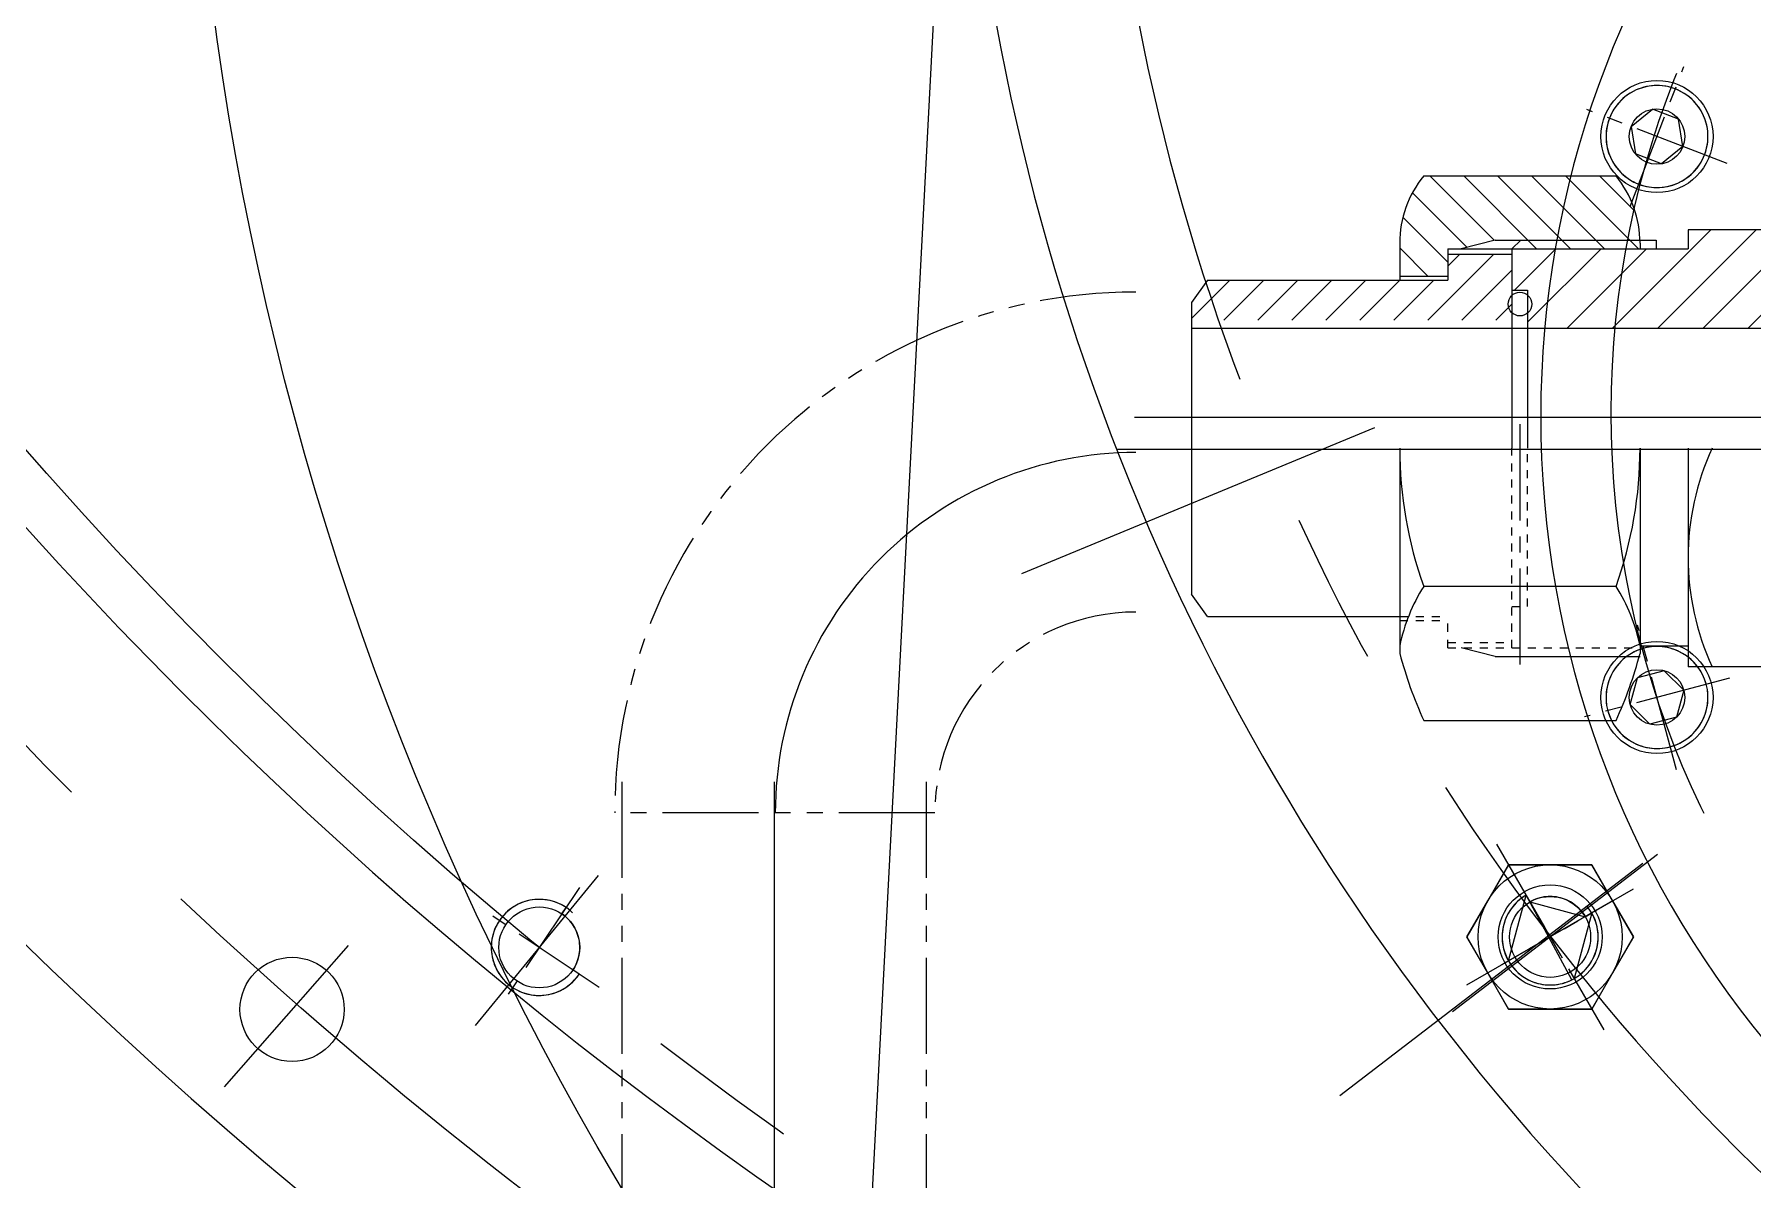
# Model space of a CAD drawing. Header units: inches. Extents: x 0 to 26418, y 0 to 20128.
# Drawn here: x 3658.2 to 3872.7, y 3530.4 to 3673.4 of the extents above; entities that cross this region are included whole.
import ezdxf

# ---------------------------------------------------------------- set-up
doc = ezdxf.new("R2010")
doc.units = ezdxf.units.IN
doc.header["$MEASUREMENT"] = 0
for name, pattern in [('ACAD_ISO02W100', [15, 12, -3]), ('CENTER', [50.800000000000004, 31.75, -6.35, 6.35, -6.35]), ('双点画线', [22, 12, -2, 2, -2, 2, -2]), ('点画线', [18, 12, -2, 2, -2]), ('虚线', [2, 1, -1])]:
    doc.linetypes.add(name, pattern=pattern)
for name, color, linetype, lineweight in [('CAXA1', 5, 'CENTER', 5), ('中心线层', 5, 'CENTER', 5), ('剖面线层', 4, 'Continuous', 5), ('细实线层', 7, 'Continuous', 5), ('虚线层', 6, 'ACAD_ISO02W100', 5)]:
    doc.layers.add(name, color=color, linetype=linetype, lineweight=lineweight)

msp = doc.modelspace()

# ---------------------------------------------------------------- hatches: boundary and pattern name
at = {"layer": '剖面线层', "linetype": 'Continuous', "lineweight": 5}
h = msp.add_hatch(dxfattribs=at)
h.set_pattern_fill('无图案', scale=3, angle=314.9999999999998, style=0, pattern_type=0)
h.set_pattern_definition([(314.9999999999998, (3968.513173827108, 3625.584864939546), (2.121320343559649, 2.121320343559637), [])])
edge = h.paths.add_edge_path(flags=0)
edge.add_line((3858.613173826735, 3646.581391284516), (3842.613173826735, 3646.581391284516))
edge.add_line((3858.613173826735, 3647.306391284609), (3858.613173826735, 3646.581391284603))
edge.add_arc((3845.423069659758, 3647.306391284609), 13.1901041666303, 359.9999999999973, 361.6291617235982)
edge.add_line((3843.713173827294, 3647.681391284493), (3858.607842048768, 3647.681391284493))
edge.add_line((3842.613173826735, 3646.581391284516), (3843.713173826741, 3647.681391284522))
edge = h.paths.add_edge_path(flags=0)
edge.add_line((3834.613173826735, 3643.181391284435), (3828.613173826735, 3643.181391284435))
edge.add_line((3834.613173826735, 3645.931391284551), (3834.613173826735, 3643.181391284551))
edge.add_line((3834.613173826735, 3646.581391284516), (3834.613173826735, 3645.931391284522))
edge.add_line((3836.300381306697, 3646.581391284516), (3834.613173826823, 3646.581391284516))
edge.add_line((3840.532716903042, 3647.681391284493), (3836.300381306464, 3646.581391284487))
edge.add_line((3843.713173827294, 3647.681391284493), (3840.53271690377, 3647.681391284493))
edge.add_line((3858.607842047837, 3647.681391284493), (3843.713173826334, 3647.681391284493))
edge.add_arc((3845.423069659758, 3647.306391284609), 13.1901041666659, 1.629161723597286, 39.41595768595986)
edge.add_line((3831.613173826735, 3655.681391284435), (3855.613173826735, 3655.681391284435))
edge.add_arc((3841.803277993713, 3647.306391284609), 13.19010416666622, 140.5840423140426, 180.0000000000008)
edge.add_line((3828.613173826735, 3643.181391284435), (3828.613173826735, 3647.306391284435))
h = msp.add_hatch(dxfattribs=at)
h.set_pattern_fill('无图案', scale=4, angle=45, style=0, pattern_type=0)
h.set_pattern_definition([(45, (3968.513173827108, 3625.584864939546), (-2.82842712474619, 2.82842712474619), [])])
edge = h.paths.add_edge_path(flags=0)
edge.add_line((3901.513173827108, 3636.681391284435), (3891.811693378047, 3636.681391284435))
edge.add_line((3901.513173827108, 3642.681391284435), (3901.513173827108, 3636.681391284435))
edge.add_line((3892.922441676397, 3642.681391284435), (3901.513173826177, 3642.681391284435))
edge.add_arc((3968.513173827108, 3625.584864939546), 77.49999999999335, 167.2557037164786, 171.7680417789474)
edge.add_line((3844.583173826475, 3636.681391284435), (3844.583173826475, 3638.564695275881))
edge.add_line((3891.811693377931, 3636.681391284435), (3844.583173826969, 3636.681391284435))
edge.add_arc((3968.513173827108, 3625.584864939546), 77.49999999999335, 167.2557037164786, 171.7680417789474)
edge.add_line((3880.513173826177, 3642.681391284435), (3892.922441676397, 3642.681391284435))
edge.add_line((3877.613173826735, 3642.681391284435), (3880.51317382673, 3642.681391284435))
edge.add_line((3877.613173826735, 3643.504729064572), (3877.613173826735, 3642.681391284464))
edge.add_line((3877.613173826735, 3648.961191503779), (3877.613173826735, 3643.504729064673))
edge.add_line((3864.613173826735, 3648.961191503779), (3877.613173826735, 3648.961191503779))
edge.add_line((3864.613173826735, 3646.581391284516), (3864.613173826735, 3648.961191503721))
edge.add_line((3860.613173826735, 3646.581391284516), (3864.613173826735, 3646.581391284516))
edge.add_line((3858.613173826735, 3646.581391284516), (3860.613173826735, 3646.581391284516))
edge.add_line((3842.613173826735, 3646.581391284516), (3858.613173826735, 3646.581391284516))
edge.add_line((3842.613173826735, 3645.931391284551), (3842.613173826735, 3646.581391284545))
edge.add_line((3842.613173826735, 3641.431391284493), (3842.613173826735, 3645.931391284493))
edge.add_line((3844.583173826475, 3641.431391284493), (3842.613173826473, 3641.431391284493))
edge.add_line((3844.583173826475, 3640.80361269954), (3844.583173826475, 3641.43139128458))
edge.add_arc((3843.620816003669, 3639.68415398766), 1.476252142177474, 310.6844470242543, 409.3155529757922)
h = msp.add_hatch(dxfattribs=at)
h.set_pattern_fill('无图案', scale=3, angle=44.99999999999989, style=0, pattern_type=0)
h.set_pattern_definition([(44.99999999999989, (3968.513173827108, 3625.584864939546), (-2.121320343559638, 2.121320343559647), [])])
edge = h.paths.add_edge_path(flags=0)
edge.add_line((3842.613173826735, 3637.681391284609), (3802.613173826735, 3637.681391284609))
edge.add_line((3842.613173826735, 3641.431391284493), (3842.613173826735, 3637.681391284493))
edge.add_line((3842.613173826735, 3645.931391284551), (3842.613173826735, 3641.431391284551))
edge.add_line((3834.613173826735, 3645.931391284551), (3842.613173826735, 3645.931391284551))
edge.add_line((3834.613173826735, 3643.181391284435), (3834.613173826735, 3645.931391284435))
edge.add_line((3834.613173826735, 3642.681391284435), (3834.613173826735, 3643.181391284435))
edge.add_line((3828.613173826735, 3642.681391284435), (3834.613173826735, 3642.681391284435))
edge.add_line((3804.613173826735, 3642.681391284435), (3828.613173826735, 3642.681391284435))
edge.add_line((3802.613173826735, 3640.681391284493), (3804.613173826735, 3642.681391284493))
edge.add_line((3802.613173826735, 3637.681391284609), (3802.613173826735, 3640.681391284609))

# ---------------------------------------------------------------- linework, layer by layer
at = {"color": 7, "lineweight": 5}
for p, q in [((3773.906218079057, 3741.963588489843), (3755.264527173851, 3386.258936244453)), ((3856.987967240762, 3665.755387524184), (3856.723596082207, 3665.552528399782)), ((3857.262592913721, 3665.944132519927), (3856.987967240762, 3665.755387524184)), ((3857.546720370788, 3666.118246050127), (3857.262592913721, 3665.944132519927)), ((3857.839570840027, 3666.277250881464), (3857.546720370788, 3666.118246050127)), ((3858.140341637794, 3666.420711192867), (3857.839570840027, 3666.277250881464)), ((3858.448208373178, 3666.548233769642), (3858.140341637794, 3666.420711192867)), ((3858.762327201802, 3666.659469081304), (3858.448208373178, 3666.548233769642)), ((3859.081837149475, 3666.754112239269), (3858.762327201802, 3666.659469081304)), ((3859.405862459119, 3666.831903833704), (3859.081837149475, 3666.754112239269)), ((3859.73351500104, 3666.892630642903), (3859.405862459119, 3666.831903833704)), ((3860.06389670274, 3666.936126219091), (3859.73351500104, 3666.892630642903)), ((3860.39610201041, 3666.962271343783), (3860.06389670274, 3666.936126219091)), ((3860.7292203709, 3666.97099435514), (3860.39610201041, 3666.962271343783)), ((3861.062338733252, 3666.962271343783), (3860.7292203709, 3666.97099435514)), ((3861.394544039991, 3666.936126219091), (3861.062338733252, 3666.962271343783)), ((3861.724925741691, 3666.892630642903), (3861.394544039991, 3666.936126219091)), ((3862.052578283612, 3666.831903833704), (3861.724925741691, 3666.892630642903)), ((3862.376603593256, 3666.754112239269), (3862.052578283612, 3666.831903833704)), ((3862.696113540929, 3666.659469081304), (3862.376603593256, 3666.754112239269)), ((3863.010232370485, 3666.548233769642), (3862.696113540929, 3666.659469081304)), ((3863.318099104937, 3666.420711192867), (3863.010232370485, 3666.548233769642)), ((3863.010232370485, 3666.548233769642), (3863.010232370485, 3666.548233769642)), ((3863.618869901773, 3666.277250881464), (3863.318099104937, 3666.420711192867)), ((3863.911720371012, 3666.118246050127), (3863.618869901773, 3666.277250881464)), ((3864.19584782901, 3665.944132519927), (3863.911720371012, 3666.118246050127)), ((3864.470473501969, 3665.755387524184), (3864.19584782901, 3665.944132519927)), ((3864.734844660524, 3665.552528399782), (3864.470473501969, 3665.755387524184)), ((3855.216968676213, 3663.78849435497), (3855.057963844527, 3663.495643885847)), ((3855.391082206879, 3664.07262181291), (3855.216968676213, 3663.78849435497)), ((3855.579827202622, 3664.347247485927), (3855.391082206879, 3664.07262181291)), ((3855.782686326791, 3664.611618644075), (3855.579827202622, 3664.347247485927)), ((3855.999103557456, 3664.86501066449), (3855.782686326791, 3664.611618644075)), ((3856.228485709194, 3665.106729017204), (3855.999103557456, 3664.86501066449)), ((3856.470204061966, 3665.336111169175), (3856.228485709194, 3665.106729017204)), ((3856.723596082207, 3665.552528399782), (3856.470204061966, 3665.336111169175)), ((3857.49520290843, 3661.847417347756), (3860.187315488372, 3664.027447130921)), ((3857.49520290843, 3661.847417347756), (3860.187315488372, 3664.027447130921)), ((3863.421332951773, 3662.78602413814), (3860.187315488372, 3664.027447130921)), ((3864.988236680765, 3665.336111169175), (3864.734844660524, 3665.552528399782)), ((3865.229955033537, 3665.106729017204), (3864.988236680765, 3665.336111169175)), ((3865.459337185275, 3664.86501066449), (3865.229955033537, 3665.106729017204)), ((3865.675754416872, 3664.611618644075), (3865.459337185275, 3664.86501066449)), ((3865.878613541041, 3664.347247485927), (3865.675754416872, 3664.611618644075)), ((3866.067358536784, 3664.07262181291), (3865.878613541041, 3664.347247485927)), ((3866.241472066518, 3663.78849435497), (3866.067358536784, 3664.07262181291)), ((3866.400476898204, 3663.495643885847), (3866.241472066518, 3663.78849435497)), ((3854.442584083553, 3661.601699725009), (3854.399088507656, 3661.271318023658)), ((3854.503310892869, 3661.929352267104), (3854.442584083553, 3661.601699725009)), ((3854.581102486838, 3662.253377577098), (3854.503310892869, 3661.929352267104)), ((3854.675745644744, 3662.572887524188), (3854.581102486838, 3662.253377577098)), ((3854.786980956931, 3662.887006353861), (3854.675745644744, 3662.572887524188)), ((3854.914503533531, 3663.194873088139), (3854.786980956931, 3662.887006353861)), ((3855.057963844527, 3663.495643885847), (3854.914503533531, 3663.194873088139)), ((3857.49520290843, 3661.847417347756), (3858.037107790958, 3658.425964572042)), ((3863.963237834301, 3659.364571362193), (3863.421332951773, 3662.78602413814)), ((3866.5439372092, 3663.194873088139), (3866.400476898204, 3663.495643885847)), ((3866.671459786732, 3662.887006353861), (3866.5439372092, 3663.194873088139)), ((3866.782695097987, 3662.572887524188), (3866.671459786732, 3662.887006353861)), ((3866.877338255893, 3662.253377577098), (3866.782695097987, 3662.572887524188)), ((3866.955129849862, 3661.929352267104), (3866.877338255893, 3662.253377577098)), ((3867.015856659178, 3661.601699725009), (3866.955129849862, 3661.929352267104)), ((3867.059352236006, 3661.271318023658), (3867.015856659178, 3661.601699725009)), ((3854.372943382848, 3660.939112716512), (3854.364220371608, 3660.605994354974)), ((3854.364220371608, 3660.605994354974), (3854.372943382848, 3660.272875993495)), ((3854.399088507656, 3661.271318023658), (3854.372943382848, 3660.939112716512)), ((3854.372943382848, 3660.272875993495), (3854.399088507656, 3659.940670686291)), ((3854.399088507656, 3659.940670686291), (3854.442584083553, 3659.610288985114)), ((3854.442584083553, 3659.610288985114), (3854.503310892869, 3659.282636443078)), ((3863.963237834301, 3659.364571362193), (3861.271125254359, 3657.184541579028)), ((3866.955129849862, 3659.282636443078), (3867.015856659178, 3659.610288985114)), ((3867.015856659178, 3659.610288985114), (3867.059352236006, 3659.940670686291)), ((3867.085497359883, 3660.939112716512), (3867.059352236006, 3661.271318023658)), ((3867.059352236006, 3659.940670686291), (3867.085497359883, 3660.272875993495)), ((3867.094220371123, 3660.605994354974), (3867.085497359883, 3660.939112716512)), ((3867.085497359883, 3660.272875993495), (3867.094220371123, 3660.605994354974)), ((3854.503310892869, 3659.282636443078), (3854.581102486838, 3658.958611132909)), ((3854.581102486838, 3658.958611132909), (3854.675745644744, 3658.63910118576)), ((3854.675745644744, 3658.63910118576), (3854.786980956931, 3658.324982356146)), ((3854.786980956931, 3658.324982356146), (3854.914503533531, 3658.01711562181)), ((3854.914503533531, 3658.01711562181), (3855.057963844527, 3657.716344824102)), ((3855.057963844527, 3657.716344824102), (3855.216968676213, 3657.423494355037)), ((3855.216968676213, 3657.423494355037), (3855.391082206879, 3657.139366897271)), ((3861.271125254359, 3657.184541579028), (3858.037107790958, 3658.425964572042)), ((3866.067358536784, 3657.139366897097), (3866.241472066518, 3657.423494355037)), ((3866.241472066518, 3657.423494355037), (3866.400476898204, 3657.716344824102)), ((3866.400476898204, 3657.716344824102), (3866.5439372092, 3658.01711562181)), ((3866.5439372092, 3658.01711562181), (3866.671459786732, 3658.324982356146)), ((3866.671459786732, 3658.324982356146), (3866.782695097987, 3658.63910118576)), ((3866.671459786732, 3658.324982356146), (3866.671459786732, 3658.324982356146)), ((3866.782695097987, 3658.63910118576), (3866.877338255893, 3658.958611132909)), ((3866.877338255893, 3658.958611132909), (3866.955129849862, 3659.282636443078)), ((3831.613173826735, 3655.681391284435), (3855.613173826735, 3655.681391284435)), ((3855.391082206879, 3657.139366897271), (3855.579827202622, 3656.864741224196)), ((3855.579827202622, 3656.864741224196), (3855.782686326791, 3656.600370066107)), ((3855.782686326791, 3656.600370066107), (3855.999103557456, 3656.346978045633)), ((3855.999103557456, 3656.346978045633), (3856.228485709194, 3656.105259692803)), ((3856.228485709194, 3656.105259692803), (3856.470204061966, 3655.875877540949)), ((3856.470204061966, 3655.875877540949), (3856.723596082207, 3655.659460310399)), ((3856.723596082207, 3655.659460310399), (3856.987967240762, 3655.456601185765)), ((3856.987967240762, 3655.456601185765), (3857.262592913721, 3655.267856190022)), ((3857.262592913721, 3655.267856190022), (3857.546720370788, 3655.093742659997)), ((3857.546720370788, 3655.093742659997), (3857.839570840027, 3654.934737828485)), ((3863.618869901773, 3654.934737828485), (3863.911720371012, 3655.093742659997)), ((3863.911720371012, 3655.093742659997), (3864.19584782901, 3655.267856190022)), ((3864.19584782901, 3655.267856190022), (3864.470473501969, 3655.456601185765)), ((3864.470473501969, 3655.456601185765), (3864.734844660524, 3655.659460310399)), ((3864.734844660524, 3655.659460310399), (3864.988236680765, 3655.875877540949)), ((3864.988236680765, 3655.875877540949), (3865.229955033537, 3656.105259692803)), ((3865.229955033537, 3656.105259692803), (3865.459337185275, 3656.346978045633)), ((3865.459337185275, 3656.346978045633), (3865.675754416872, 3656.600370066107)), ((3865.675754416872, 3656.600370066107), (3865.878613541041, 3656.864741224196)), ((3865.878613541041, 3656.864741224196), (3866.067358536784, 3657.139366897097)), ((3857.839570840027, 3654.934737828485), (3858.140341637794, 3654.791277517082)), ((3858.140341637794, 3654.791277517082), (3858.448208373178, 3654.663754940365)), ((3858.448208373178, 3654.663754940365), (3858.448208373178, 3654.663754940365)), ((3858.448208373178, 3654.663754940365), (3858.762327201802, 3654.552519628819)), ((3858.762327201802, 3654.552519628819), (3859.081837149475, 3654.457876470679)), ((3859.081837149475, 3654.457876470679), (3859.405862459119, 3654.380084876419)), ((3859.405862459119, 3654.380084876419), (3859.73351500104, 3654.31935806722)), ((3859.73351500104, 3654.31935806722), (3860.06389670274, 3654.275862491032)), ((3860.06389670274, 3654.275862491032), (3860.39610201041, 3654.249717366399)), ((3860.39610201041, 3654.249717366399), (3860.7292203709, 3654.240994355042)), ((3860.7292203709, 3654.240994355042), (3861.062338733252, 3654.249717366399)), ((3861.062338733252, 3654.249717366399), (3861.394544039991, 3654.275862491032)), ((3861.394544039991, 3654.275862491032), (3861.724925741691, 3654.31935806722)), ((3861.724925741691, 3654.31935806722), (3862.052578283612, 3654.380084876419)), ((3862.052578283612, 3654.380084876419), (3862.376603593256, 3654.457876470679)), ((3862.376603593256, 3654.457876470679), (3862.696113540929, 3654.552519628819)), ((3862.696113540929, 3654.552519628819), (3863.010232370485, 3654.663754940365)), ((3863.010232370485, 3654.663754940365), (3863.318099104937, 3654.791277517082)), ((3863.318099104937, 3654.791277517082), (3863.618869901773, 3654.934737828485)), ((3880.513173826177, 3648.961191503779), (3864.613173826735, 3648.961191503779)), ((3864.613173826735, 3648.961191503779), (3864.613173826735, 3646.581391284516)), ((3828.613173826735, 3647.306391284609), (3828.613173826735, 3642.681391284435)), ((3834.613173826735, 3646.581391284516), (3864.613173826735, 3646.581391284516)), ((3834.613173826735, 3646.581391284516), (3834.613173826735, 3642.681391284435)), ((3842.613173826735, 3646.581391284516), (3843.713173827294, 3647.681391284493)), ((3842.613173826735, 3646.581391284516), (3842.613173826735, 3621.681391284493)), ((3858.607842047837, 3647.681391284493), (3860.613173826735, 3647.681391284493)), ((3858.613173826735, 3647.306391284609), (3858.613173826735, 3646.581391284516)), ((3860.613173826735, 3647.681391284493), (3860.613173826735, 3646.581391284516)), ((3834.613173826735, 3645.931391284551), (3842.613173826735, 3645.931391284551)), ((3804.613173826735, 3642.681391284435), (3802.613173826735, 3639.88727362167)), ((3804.613173826735, 3642.681391284435), (3834.613173826735, 3642.681391284435)), ((3828.613173826735, 3643.181391284435), (3834.613173826735, 3643.181391284435)), ((3842.613173826735, 3641.431391284493), (3844.583173826475, 3641.431391284493)), ((3844.583173826475, 3641.431391284493), (3844.583173826475, 3621.681391284493)), ((3802.613173826735, 3639.88727362167), (3802.613173826735, 3603.482456257608)), ((3802.613173826735, 3636.681391284435), (3842.613173826735, 3636.681391284435)), ((3837.479754858788, 3636.681391284435), (3901.509754859049, 3636.681391284435)), ((3828.613173826735, 3621.681391284493), (3828.613173826735, 3596.056391284435)), ((3858.613173826735, 3621.681391284493), (3858.613173826735, 3596.056391284435)), ((3864.613173826735, 3621.681391284493), (3864.613173826735, 3594.401591065206)), ((3855.613173826735, 3604.431391284435), (3831.613173826735, 3604.431391284435)), ((3804.613173826735, 3600.688338594668), (3802.613173826735, 3603.482456257608)), ((3804.613173826735, 3600.681391284551), (3828.613173826735, 3600.681391284551)), ((3856.228485709194, 3595.064470186521), (3855.999103557456, 3594.822751833633)), ((3856.470204061966, 3595.293852338317), (3856.228485709194, 3595.064470186521)), ((3856.723596082207, 3595.510269568867), (3856.470204061966, 3595.293852338317)), ((3856.987967240762, 3595.713128693326), (3856.723596082207, 3595.510269568867)), ((3857.262592913721, 3595.901873689069), (3856.987967240762, 3595.713128693326)), ((3857.546720370788, 3596.075987219269), (3857.262592913721, 3595.901873689069)), ((3857.839570840027, 3596.234992050607), (3857.546720370788, 3596.075987219269)), ((3858.140341637794, 3596.37845236201), (3857.839570840027, 3596.234992050607)), ((3858.448208373178, 3596.505974938726), (3858.140341637794, 3596.37845236201)), ((3858.762327201802, 3596.617210250447), (3858.448208373178, 3596.505974938726)), ((3858.613173826735, 3597.020904536866), (3864.613173826735, 3597.020904536866)), ((3859.081837149475, 3596.711853408587), (3858.762327201802, 3596.617210250447)), ((3859.405862459119, 3596.789645002847), (3859.081837149475, 3596.711853408587)), ((3859.081837149475, 3596.711853408587), (3859.081837149475, 3596.711853408587)), ((3859.73351500104, 3596.850371812046), (3859.405862459119, 3596.789645002847)), ((3860.06389670274, 3596.893867388234), (3859.73351500104, 3596.850371812046)), ((3860.39610201041, 3596.920012512925), (3860.06389670274, 3596.893867388234)), ((3860.7292203709, 3596.928735524224), (3860.39610201041, 3596.920012512925)), ((3861.062338733252, 3596.920012512925), (3860.7292203709, 3596.928735524224)), ((3861.394544039991, 3596.893867388234), (3861.062338733252, 3596.920012512925)), ((3861.724925741691, 3596.850371812046), (3861.394544039991, 3596.893867388234)), ((3862.052578283612, 3596.789645002847), (3861.724925741691, 3596.850371812046)), ((3862.376603593256, 3596.711853408587), (3862.052578283612, 3596.789645002847)), ((3862.696113540929, 3596.617210250447), (3862.376603593256, 3596.711853408587)), ((3863.010232370485, 3596.505974938726), (3862.696113540929, 3596.617210250447)), ((3863.318099104937, 3596.37845236201), (3863.010232370485, 3596.505974938726)), ((3863.618869901773, 3596.234992050607), (3863.318099104937, 3596.37845236201)), ((3863.911720371012, 3596.075987219269), (3863.618869901773, 3596.234992050607)), ((3864.19584782901, 3595.901873689069), (3863.911720371012, 3596.075987219269)), ((3864.470473501969, 3595.713128693326), (3864.19584782901, 3595.901873689069)), ((3864.734844660524, 3595.510269568867), (3864.470473501969, 3595.713128693326)), ((3864.988236680765, 3595.293852338317), (3864.734844660524, 3595.510269568867)), ((3865.229955033537, 3595.064470186521), (3864.988236680765, 3595.293852338317)), ((3865.459337185275, 3594.822751833633), (3865.229955033537, 3595.064470186521)), ((3854.786980956931, 3592.844747522945), (3854.675745644744, 3592.530628693331)), ((3854.914503533531, 3593.152614257456), (3854.786980956931, 3592.844747522945)), ((3855.057963844527, 3593.45338505499), (3854.914503533531, 3593.152614257456)), ((3855.216968676213, 3593.746235524287), (3855.057963844527, 3593.45338505499)), ((3855.391082206879, 3594.030362981995), (3855.216968676213, 3593.746235524287)), ((3855.579827202622, 3594.30498865507), (3855.391082206879, 3594.030362981995)), ((3855.782686326791, 3594.569359813217), (3855.579827202622, 3594.30498865507)), ((3855.999103557456, 3594.822751833633), (3855.782686326791, 3594.569359813217)), ((3857.383155156996, 3589.667160051974), (3858.279730628382, 3593.013225266984)), ((3857.383155156996, 3589.667160051974), (3858.279730628382, 3593.013225266984)), ((3861.625795844149, 3593.909800739068), (3858.279730628382, 3593.013225266984)), ((3864.075285586666, 3591.460310996435), (3861.625795844149, 3593.909800739068)), ((3877.613173826735, 3594.401591065206), (3864.613173826735, 3594.401591065206)), ((3865.675754416872, 3594.569359813217), (3865.459337185275, 3594.822751833633)), ((3865.878613541041, 3594.30498865507), (3865.675754416872, 3594.569359813217)), ((3866.067358536784, 3594.030362981995), (3865.878613541041, 3594.30498865507)), ((3866.241472066518, 3593.746235524287), (3866.067358536784, 3594.030362981995)), ((3866.400476898204, 3593.45338505499), (3866.241472066518, 3593.746235524287)), ((3866.5439372092, 3593.152614257281), (3866.400476898204, 3593.45338505499)), ((3866.671459786732, 3592.844747522945), (3866.5439372092, 3593.152614257281)), ((3866.782695097987, 3592.530628693331), (3866.671459786732, 3592.844747522945)), ((3854.372943382848, 3590.896853885596), (3854.364220371608, 3590.563735524117)), ((3854.399088507656, 3591.2290591928), (3854.372943382848, 3590.896853885596)), ((3854.442584083553, 3591.559440894152), (3854.399088507656, 3591.2290591928)), ((3854.503310892869, 3591.887093436188), (3854.442584083553, 3591.559440894152)), ((3854.581102486838, 3592.211118746182), (3854.503310892869, 3591.887093436188)), ((3854.675745644744, 3592.530628693331), (3854.581102486838, 3592.211118746182)), ((3864.075285586666, 3591.460310996435), (3863.178710114349, 3588.114245781425)), ((3866.877338255893, 3592.211118746182), (3866.782695097987, 3592.530628693331)), ((3866.955129849862, 3591.887093436188), (3866.877338255893, 3592.211118746182)), ((3866.877338255893, 3592.211118746182), (3866.877338255893, 3592.211118746182)), ((3867.015856659178, 3591.559440894152), (3866.955129849862, 3591.887093436188)), ((3867.059352236006, 3591.2290591928), (3867.015856659178, 3591.559440894152)), ((3867.085497359883, 3590.896853885596), (3867.059352236006, 3591.2290591928)), ((3867.094220371123, 3590.563735524117), (3867.085497359883, 3590.896853885596)), ((3854.364220371608, 3590.563735524117), (3854.372943382848, 3590.230617162754)), ((3854.372943382848, 3590.230617162754), (3854.399088507656, 3589.898411855434)), ((3854.399088507656, 3589.898411855434), (3854.442584083553, 3589.568030154257)), ((3854.442584083553, 3589.568030154257), (3854.503310892869, 3589.240377612162)), ((3854.503310892869, 3589.240377612162), (3854.581102486838, 3588.916352301993)), ((3854.581102486838, 3588.916352301993), (3854.675745644744, 3588.596842355078)), ((3854.675745644744, 3588.596842355078), (3854.786980956931, 3588.282723525231)), ((3857.383155156996, 3589.667160051974), (3859.832644899514, 3587.217670309282)), ((3866.671459786732, 3588.282723525231), (3866.782695097987, 3588.596842355078)), ((3866.782695097987, 3588.596842355078), (3866.877338255893, 3588.916352301993)), ((3866.877338255893, 3588.916352301993), (3866.955129849862, 3589.240377612162)), ((3866.955129849862, 3589.240377612162), (3867.015856659178, 3589.568030154257)), ((3867.015856659178, 3589.568030154257), (3867.059352236006, 3589.898411855434)), ((3867.059352236006, 3589.898411855434), (3867.085497359883, 3590.230617162754)), ((3867.085497359883, 3590.230617162754), (3867.094220371123, 3590.563735524117)), ((3831.613173826735, 3587.688338594727), (3855.613173826735, 3587.688338594727)), ((3854.786980956931, 3588.282723525231), (3854.914503533531, 3587.974856790953)), ((3854.914503533531, 3587.974856790953), (3855.057963844527, 3587.674085993419)), ((3855.057963844527, 3587.674085993419), (3855.216968676213, 3587.381235524122)), ((3855.216968676213, 3587.381235524122), (3855.391082206879, 3587.097108066356)), ((3855.391082206879, 3587.097108066356), (3855.579827202622, 3586.822482393339)), ((3855.579827202622, 3586.822482393339), (3855.782686326791, 3586.558111235191)), ((3855.782686326791, 3586.558111235191), (3855.999103557456, 3586.304719214776)), ((3863.178710114349, 3588.114245781425), (3859.832644899514, 3587.217670309282)), ((3865.459337185275, 3586.304719214776), (3865.675754416872, 3586.558111235191)), ((3865.675754416872, 3586.558111235191), (3865.878613541041, 3586.822482393339)), ((3865.878613541041, 3586.822482393339), (3866.067358536784, 3587.097108066356)), ((3866.067358536784, 3587.097108066356), (3866.241472066518, 3587.381235524122)), ((3866.241472066518, 3587.381235524122), (3866.400476898204, 3587.674085993419)), ((3866.400476898204, 3587.674085993419), (3866.5439372092, 3587.974856790953)), ((3866.5439372092, 3587.974856790953), (3866.671459786732, 3588.282723525231)), ((3855.999103557456, 3586.304719214776), (3856.228485709194, 3586.063000861887)), ((3856.228485709194, 3586.063000861887), (3856.470204061966, 3585.833618710091)), ((3856.470204061966, 3585.833618710091), (3856.723596082207, 3585.617201479542)), ((3856.723596082207, 3585.617201479542), (3856.987967240762, 3585.414342354908)), ((3856.987967240762, 3585.414342354908), (3857.262592913721, 3585.225597359165)), ((3857.262592913721, 3585.225597359165), (3857.546720370788, 3585.051483829139)), ((3857.546720370788, 3585.051483829139), (3857.839570840027, 3584.892478997802)), ((3857.839570840027, 3584.892478997802), (3858.140341637794, 3584.749018686224)), ((3858.140341637794, 3584.749018686224), (3858.448208373178, 3584.621496109449)), ((3858.448208373178, 3584.621496109449), (3858.762327201802, 3584.510260797962)), ((3858.762327201802, 3584.510260797962), (3859.081837149475, 3584.415617639822)), ((3859.081837149475, 3584.415617639822), (3859.405862459119, 3584.337826045562)), ((3859.405862459119, 3584.337826045562), (3859.73351500104, 3584.277099236363)), ((3859.73351500104, 3584.277099236363), (3860.06389670274, 3584.233603660175)), ((3860.06389670274, 3584.233603660175), (3860.39610201041, 3584.207458535483)), ((3861.062338733252, 3584.207458535483), (3861.394544039991, 3584.233603660175)), ((3861.394544039991, 3584.233603660175), (3861.724925741691, 3584.277099236363)), ((3861.724925741691, 3584.277099236363), (3862.052578283612, 3584.337826045562)), ((3862.052578283612, 3584.337826045562), (3862.376603593256, 3584.415617639822)), ((3862.376603593256, 3584.415617639822), (3862.696113540929, 3584.510260797962)), ((3862.376603593256, 3584.415617639822), (3862.376603593256, 3584.415617639822)), ((3862.696113540929, 3584.510260797962), (3863.010232370485, 3584.621496109449)), ((3863.010232370485, 3584.621496109449), (3863.318099104937, 3584.749018686224)), ((3863.318099104937, 3584.749018686224), (3863.618869901773, 3584.892478997802)), ((3863.618869901773, 3584.892478997802), (3863.911720371012, 3585.051483829139)), ((3863.911720371012, 3585.051483829139), (3864.19584782901, 3585.225597359165)), ((3864.19584782901, 3585.225597359165), (3864.470473501969, 3585.414342354908)), ((3864.470473501969, 3585.414342354908), (3864.734844660524, 3585.617201479542)), ((3864.734844660524, 3585.617201479542), (3864.988236680765, 3585.833618710091)), ((3864.988236680765, 3585.833618710091), (3865.229955033537, 3586.063000861887)), ((3865.229955033537, 3586.063000861887), (3865.459337185275, 3586.304719214776)), ((3860.39610201041, 3584.207458535483), (3860.7292203709, 3584.198735524184)), ((3860.7292203709, 3584.198735524184), (3861.062338733252, 3584.207458535483)), ((3842.194599359434, 3569.666334376071), (3836.998446936857, 3560.666334375955)), ((3839.596523147214, 3565.166334376013), (3842.194599359434, 3569.666334376071)), ((3842.194599359434, 3569.666334376071), (3842.194599359434, 3569.666334376071)), ((3842.194599359434, 3569.666334376071), (3847.390751782011, 3569.666334376071)), ((3852.586904203657, 3569.666334376071), (3842.194599359434, 3569.666334376071)), ((3847.390751782011, 3569.666334376071), (3847.390751782011, 3569.666334376071)), ((3847.390751782011, 3569.666334376071), (3852.586904203657, 3569.666334376071)), ((3852.586904203657, 3569.666334376071), (3852.586904203657, 3569.666334376071)), ((3852.586904203657, 3569.666334376071), (3855.184980415877, 3565.166334376013)), ((3857.783056627165, 3560.666334375955), (3852.586904203657, 3569.666334376071)), ((3719.129178644296, 3564.989664379199), (3718.837417848546, 3564.873263624538)), ((3719.426631537404, 3565.090636030288), (3719.129178644296, 3564.989664379199)), ((3719.728961228531, 3565.175901821797), (3719.426631537404, 3565.090636030288)), ((3720.035339054789, 3565.245228046127), (3719.728961228531, 3565.175901821797)), ((3720.344925254721, 3565.298424684484), (3720.035339054789, 3565.245228046127)), ((3720.656871274251, 3565.335345929006), (3720.344925254721, 3565.298424684484)), ((3720.970322092202, 3565.355890581018), (3720.656871274251, 3565.335345929006)), ((3721.284418559771, 3565.360002329032), (3720.970322092202, 3565.355890581018)), ((3721.598299762372, 3565.347669903055), (3721.284418559771, 3565.360002329032)), ((3721.911105371218, 3565.318927105382), (3721.598299762372, 3565.347669903055)), ((3722.221978009816, 3565.273852717929), (3721.911105371218, 3565.318927105382)), ((3722.530065597173, 3565.212570286746), (3722.221978009816, 3565.273852717929)), ((3722.834523686346, 3565.135247782321), (3722.530065597173, 3565.212570286746)), ((3723.13451777878, 3565.042097140552), (3722.834523686346, 3565.135247782321)), ((3723.429225611638, 3564.933373680903), (3723.13451777878, 3565.042097140552)), ((3723.717839411598, 3564.809375406633), (3723.429225611638, 3564.933373680903)), ((3836.998446936857, 3560.666334375955), (3839.596523147214, 3565.166334376013)), ((3839.596523147214, 3565.166334376013), (3839.596523147214, 3565.166334376013)), ((3842.194599359434, 3557.666334376071), (3844.39075178108, 3565.862486798706)), ((3843.148111093927, 3564.908975063049), (3842.931882828612, 3564.681118014135)), ((3843.375968143482, 3565.125203328888), (3843.148111093927, 3564.908975063049)), ((3843.614829436082, 3565.329210144683), (3843.375968143482, 3565.125203328888)), ((3843.864040267792, 3565.520436342206), (3843.614829436082, 3565.329210144683)), ((3844.122917571243, 3565.698357783706), (3843.864040267792, 3565.520436342206)), ((3844.39075178108, 3565.862486798706), (3844.122917571243, 3565.698357783706)), ((3844.39075178108, 3565.862486798706), (3844.864359531689, 3565.042174112908)), ((3850.114694779877, 3555.320295230817), (3844.39075178108, 3565.862486798706)), ((3845.096835620839, 3565.168398330786), (3844.864359531689, 3565.042174112908)), ((3844.864359531689, 3565.042174112908), (3851.766591518324, 3563.192726625927)), ((3844.864359531689, 3565.042174112908), (3851.766591518324, 3563.192726625927)), ((3845.335599175792, 3565.28228270447), (3845.096835620839, 3565.168398330786)), ((3845.579995760832, 3565.383515084553), (3845.335599175792, 3565.28228270447)), ((3845.829355502639, 3565.471818000177), (3845.579995760832, 3565.383515084553)), ((3846.082994922202, 3565.546949419292), (3845.829355502639, 3565.471818000177)), ((3846.340218813296, 3565.608703411633), (3846.082994922202, 3565.546949419292)), ((3846.60032214145, 3565.656910714269), (3846.340218813296, 3565.608703411633)), ((3846.862591982957, 3565.691439193831), (3846.60032214145, 3565.656910714269)), ((3847.126309473205, 3565.712194210425), (3846.862591982957, 3565.691439193831)), ((3847.390751782011, 3565.719118876074), (3847.126309473205, 3565.712194210425)), ((3847.655194089886, 3565.712194210425), (3847.390751782011, 3565.719118876074)), ((3847.918911580134, 3565.691439193831), (3847.655194089886, 3565.712194210425)), ((3848.181181421641, 3565.656910714269), (3847.918911580134, 3565.691439193831)), ((3848.441284750726, 3565.608703411633), (3848.181181421641, 3565.656910714269)), ((3848.69850864182, 3565.546949419292), (3848.441284750726, 3565.608703411633)), ((3848.952148060452, 3565.471818000177), (3848.69850864182, 3565.546949419292)), ((3849.201507802259, 3565.383515084553), (3848.952148060452, 3565.471818000177)), ((3849.445904387299, 3565.28228270447), (3849.201507802259, 3565.383515084553)), ((3849.684667942252, 3565.168398330786), (3849.445904387299, 3565.28228270447)), ((3849.917144031402, 3565.042174112908), (3849.684667942252, 3565.168398330786)), ((3850.14269545595, 3564.903956022387), (3849.917144031402, 3565.042174112908)), ((3855.184980415877, 3565.166334376013), (3855.184980415877, 3565.166334376013)), ((3855.184980415877, 3565.166334376013), (3857.783056627165, 3560.666334375955)), ((3716.398358110476, 3562.950463967089), (3716.217063313488, 3562.693937761808)), ((3716.592829994064, 3563.197150375444), (3716.398358110476, 3562.950463967089)), ((3716.799945930157, 3563.433320836903), (3716.592829994064, 3563.197150375444)), ((3717.019138227355, 3563.658328024246), (3716.799945930157, 3563.433320836903)), ((3717.249806095984, 3563.87155520856), (3717.019138227355, 3563.658328024246)), ((3717.491317290951, 3564.07241794896), (3717.249806095984, 3563.87155520856)), ((3717.743009845864, 3564.260365694686), (3717.491317290951, 3564.07241794896)), ((3718.004193890978, 3564.434883293795), (3717.743009845864, 3564.260365694686)), ((3718.274153537255, 3564.595492406091), (3718.004193890978, 3564.434883293795)), ((3718.552148845185, 3564.741752812913), (3718.274153537255, 3564.595492406091)), ((3718.837417848546, 3564.873263624538), (3718.552148845185, 3564.741752812913)), ((3723.999568108607, 3564.670442188491), (3723.717839411598, 3564.809375406633)), ((3724.273639503073, 3564.516954832693), (3723.999568108607, 3564.670442188491)), ((3724.013057648342, 3563.561753132945), (3724.539302384619, 3564.349334037496)), ((3724.22908625393, 3563.409079208895), (3724.013057648342, 3563.561753132945)), ((3724.013057648342, 3563.561753132945), (3724.013057648342, 3563.561753132945)), ((3724.436828464407, 3563.245308455586), (3724.22908625393, 3563.409079208895)), ((3724.539302384619, 3564.349334037496), (3724.273639503073, 3564.516954832693)), ((3724.635714871947, 3563.070889757347), (3724.436828464407, 3563.245308455586)), ((3724.539302384619, 3564.349334037496), (3724.539302384619, 3564.349334037496)), ((3724.825200343642, 3562.886301183357), (3724.635714871947, 3563.070889757347)), ((3725.00476551256, 3562.692048678274), (3724.825200343642, 3562.886301183357)), ((3841.789269223016, 3562.81654207331), (3841.684412683498, 3562.520436342323)), ((3841.909479036134, 3563.106754234451), (3841.789269223016, 3562.81654207331)), ((3842.044712636758, 3563.390277374402), (3841.909479036134, 3563.106754234451)), ((3842.194599359434, 3563.666334376071), (3842.044712636758, 3563.390277374402)), ((3842.358728373561, 3563.934168586083), (3842.194599359434, 3563.666334376071)), ((3852.586904203657, 3563.666334376071), (3842.194599359434, 3557.666334376071)), ((3842.536649814945, 3564.193045889709), (3842.358728373561, 3563.934168586083)), ((3842.727876013283, 3564.442256722291), (3842.536649814945, 3564.193045889709)), ((3842.931882828612, 3564.681118014135), (3842.727876013283, 3564.442256722291)), ((3850.360703993726, 3564.754122905358), (3850.14269545595, 3564.903956022387)), ((3850.570572098855, 3564.593085444282), (3850.360703993726, 3564.754122905358)), ((3852.586904203657, 3563.666334376071), (3850.390751782011, 3555.470181953203)), ((3850.771724538084, 3564.421285031404), (3850.570572098855, 3564.593085444282)), ((3850.963609965656, 3564.23919255989), (3850.771724538084, 3564.421285031404)), ((3851.145702437635, 3564.047307132377), (3850.963609965656, 3564.23919255989)), ((3851.317502849873, 3563.846154693439), (3851.145702437635, 3564.047307132377)), ((3851.478540310774, 3563.636286588194), (3851.317502849873, 3563.846154693439)), ((3851.628373427454, 3563.418278050301), (3851.478540310774, 3563.636286588194)), ((3851.766591518324, 3563.192726625927), (3851.628373427454, 3563.418278050301)), ((3851.766591518324, 3563.192726625927), (3852.586904203657, 3563.666334376071)), ((3852.736790926333, 3563.390277374402), (3852.586904203657, 3563.666334376071)), ((3852.872024527889, 3563.106754234451), (3852.736790926333, 3563.390277374402)), ((3852.992234341007, 3562.81654207331), (3852.872024527889, 3563.106754234451)), ((3853.097090879593, 3562.520436342323), (3852.992234341007, 3562.81654207331)), ((3715.353827063132, 3560.68470097378), (3715.292544632357, 3560.376613386657)), ((3715.431149567615, 3560.989159062779), (3715.353827063132, 3560.68470097378)), ((3715.524300209384, 3561.289153155504), (3715.431149567615, 3560.989159062779)), ((3715.633023670081, 3561.583860988595), (3715.524300209384, 3561.289153155504)), ((3715.757021943245, 3561.872474788787), (3715.633023670081, 3561.583860988595)), ((3715.895955162261, 3562.154203485622), (3715.757021943245, 3561.872474788787)), ((3716.049442517709, 3562.42827488003), (3715.895955162261, 3562.154203485622)), ((3716.217063313488, 3562.693937761808), (3716.049442517709, 3562.42827488003)), ((3716.217063313488, 3562.693937761808), (3716.217063313488, 3562.693937761808)), ((3725.173918202657, 3562.488664674672), (3725.00476551256, 3562.692048678274)), ((3725.332194778275, 3562.27670663413), (3725.173918202657, 3562.488664674672)), ((3725.479161415387, 3562.056755518698), (3725.332194778275, 3562.27670663413)), ((3725.614415287178, 3561.829414199031), (3725.479161415387, 3562.056755518698)), ((3725.737585674178, 3561.595305802167), (3725.614415287178, 3561.829414199031)), ((3725.848334971953, 3561.355072002608), (3725.737585674178, 3561.595305802167)), ((3725.946359626155, 3561.109371264797), (3725.848334971953, 3561.355072002608)), ((3726.031390959535, 3560.858877037169), (3725.946359626155, 3561.109371264797)), ((3726.103195903961, 3560.604275907314), (3726.031390959535, 3560.858877037169)), ((3839.596523147214, 3556.166334376071), (3836.998446936857, 3560.666334375955)), ((3836.998446936857, 3560.666334375955), (3836.998446936857, 3560.666334375955)), ((3836.998446936857, 3560.666334375955), (3842.194599359434, 3551.666334376013)), ((3841.398974572446, 3560.980350113398), (3841.39075178108, 3560.666334375955)), ((3841.39075178108, 3560.666334375955), (3841.398974572446, 3560.352318638511)), ((3841.42362040947, 3561.293505155581), (3841.398974572446, 3560.980350113398)), ((3841.464621737737, 3561.60494116628), (3841.42362040947, 3561.293505155581)), ((3841.521866177347, 3561.913804520894), (3841.464621737737, 3561.60494116628)), ((3841.595196823727, 3562.219248646678), (3841.521866177347, 3561.913804520894)), ((3841.684412683498, 3562.520436342323), (3841.595196823727, 3562.219248646678)), ((3852.586904203657, 3551.666334376013), (3857.783056627165, 3560.666334375955)), ((3853.186306739364, 3562.219248646678), (3853.097090879593, 3562.520436342323)), ((3853.259637385745, 3561.913804520894), (3853.186306739364, 3562.219248646678)), ((3853.316881825354, 3561.60494116628), (3853.259637385745, 3561.913804520894)), ((3853.357883153621, 3561.293505155581), (3853.316881825354, 3561.60494116628)), ((3853.382528990645, 3560.980350113398), (3853.357883153621, 3561.293505155581)), ((3853.390751782011, 3560.666334375955), (3853.382528990645, 3560.980350113398)), ((3853.382528990645, 3560.352318638511), (3853.390751782011, 3560.666334375955)), ((3857.783056627165, 3560.666334375955), (3855.184980415877, 3556.166334376071)), ((3857.783056627165, 3560.666334375955), (3857.783056627165, 3560.666334375955)), ((3715.21872744723, 3559.752935138979), (3715.206395020846, 3559.439053936961)), ((3715.206395020846, 3559.439053936961), (3715.210506769035, 3559.1249574691)), ((3715.210506769035, 3559.1249574691), (3715.231051421862, 3558.811506651616)), ((3715.247470244903, 3560.065740748291), (3715.21872744723, 3559.752935138979)), ((3715.231051421862, 3558.811506651616), (3715.267972665977, 3558.49956063162)), ((3715.292544632357, 3560.376613386657), (3715.247470244903, 3560.065740748291)), ((3715.267972665977, 3558.49956063162), (3715.321169304799, 3558.189974431571)), ((3726.161577648621, 3560.346265718847), (3726.103195903961, 3560.604275907314)), ((3726.134075545844, 3558.245379784767), (3726.185683365118, 3558.504829815455)), ((3726.206376173671, 3560.085553659807), (3726.161577648621, 3560.346265718847)), ((3726.185683365118, 3558.504829815455), (3726.223641893964, 3558.766625223548)), ((3726.237468689818, 3559.822854324168), (3726.206376173671, 3560.085553659807)), ((3726.223641893964, 3558.766625223548), (3726.247847086888, 3559.030048446072)), ((3726.254769973595, 3559.558887752105), (3726.237468689818, 3559.822854324168)), ((3726.247847086888, 3559.030048446072), (3726.258232602056, 3559.294377458032)), ((3726.258232602056, 3559.294377458032), (3726.254769973595, 3559.558887752105)), ((3841.398974572446, 3560.352318638511), (3841.42362040947, 3560.039163596329)), ((3841.42362040947, 3560.039163596329), (3841.464621737737, 3559.727727585804)), ((3841.464621737737, 3559.727727585804), (3841.521866177347, 3559.418864231016)), ((3841.521866177347, 3559.418864231016), (3841.595196823727, 3559.113420105406)), ((3841.595196823727, 3559.113420105406), (3841.684412683498, 3558.812232409819)), ((3841.684412683498, 3558.812232409819), (3841.789269223016, 3558.516126678832)), ((3841.789269223016, 3558.516126678832), (3841.909479036134, 3558.225914517517)), ((3852.872024527889, 3558.225914517517), (3852.992234341007, 3558.516126678832)), ((3852.992234341007, 3558.516126678832), (3853.097090879593, 3558.812232409819)), ((3853.097090879593, 3558.812232409819), (3853.186306739364, 3559.113420105406)), ((3853.186306739364, 3559.113420105406), (3853.259637385745, 3559.418864231016)), ((3853.259637385745, 3559.418864231016), (3853.316881825354, 3559.727727585804)), ((3853.316881825354, 3559.727727585804), (3853.357883153621, 3560.039163596329)), ((3853.357883153621, 3560.039163596329), (3853.382528990645, 3560.352318638511)), ((3715.321169304799, 3558.189974431571), (3715.390495528605, 3557.883596605488)), ((3715.390495528605, 3557.883596605488), (3715.47576132058, 3557.581266913779)), ((3715.47576132058, 3557.581266913779), (3715.576732970912, 3557.283814021078)), ((3715.576732970912, 3557.283814021078), (3715.693133725923, 3556.99205322527)), ((3715.693133725923, 3556.99205322527), (3715.82464453778, 3556.706784222316)), ((3715.82464453778, 3556.706784222316), (3715.970904943671, 3556.428788914619)), ((3715.970904943671, 3556.428788914619), (3716.131514056724, 3556.158829268167)), ((3725.40711775529, 3556.553339701652), (3725.548276381705, 3556.777062583348)), ((3726.194698660772, 3556.027094965492), (3725.40711775529, 3556.553339701652)), ((3725.40711775529, 3556.553339701652), (3725.40711775529, 3556.553339701652)), ((3725.548276381705, 3556.777062583348), (3725.677532803405, 3557.007866532466)), ((3725.677532803405, 3557.007866532466), (3725.794532738764, 3557.245118931035)), ((3725.794532738764, 3557.245118931035), (3725.89895549896, 3557.488169487083)), ((3725.89895549896, 3557.488169487083), (3725.990514867146, 3557.736352015677)), ((3725.990514867146, 3557.736352015677), (3726.068959887277, 3557.988986265945)), ((3726.068959887277, 3557.988986265945), (3726.134075545844, 3558.245379784767)), ((3841.909479036134, 3558.225914517517), (3842.044712636758, 3557.942391377507)), ((3842.044712636758, 3557.942391377507), (3842.194599359434, 3557.666334376071)), ((3842.194599359434, 3557.666334376071), (3842.358728373561, 3557.398500165827)), ((3842.358728373561, 3557.398500165827), (3842.536649814945, 3557.139622862201)), ((3842.536649814945, 3557.139622862201), (3842.727876013283, 3556.890412029618)), ((3842.727876013283, 3556.890412029618), (3842.931882828612, 3556.651550737774)), ((3842.931882828612, 3556.651550737774), (3843.148111093927, 3556.42369368886)), ((3843.148111093927, 3556.42369368886), (3843.375968143482, 3556.207465423021)), ((3851.405535419609, 3556.207465423021), (3851.633392469164, 3556.42369368886)), ((3851.633392469164, 3556.42369368886), (3851.849620734479, 3556.651550737774)), ((3851.849620734479, 3556.651550737774), (3852.05362755074, 3556.890412029793)), ((3852.05362755074, 3556.890412029793), (3852.244853748146, 3557.139622862201)), ((3852.244853748146, 3557.139622862201), (3852.42277518953, 3557.398500165827)), ((3852.42277518953, 3557.398500165827), (3852.586904203657, 3557.666334376071)), ((3852.586904203657, 3557.666334376071), (3852.736790926333, 3557.942391377507)), ((3852.736790926333, 3557.942391377507), (3852.872024527889, 3558.225914517517)), ((3716.131514056724, 3556.158829268167), (3716.306031655658, 3555.897645223345)), ((3716.306031655658, 3555.897645223345), (3716.493979401093, 3555.645952667674)), ((3716.493979401093, 3555.645952667674), (3716.694842142191, 3555.404441472941)), ((3716.694842142191, 3555.404441472941), (3716.908069325749, 3555.173773604486)), ((3716.908069325749, 3555.173773604486), (3717.133076513324, 3554.954581307055)), ((3717.133076513324, 3554.954581307055), (3717.369246974725, 3554.747465371195)), ((3717.369246974725, 3554.747465371195), (3717.615933383021, 3554.552993487491)), ((3717.615933383021, 3554.552993487491), (3717.87245958871, 3554.371698689804)), ((3717.87245958871, 3554.371698689804), (3718.138122470256, 3554.204077894666)), ((3718.138122470256, 3554.204077894666), (3718.412193864722, 3554.05059053881)), ((3724.137608436074, 3554.12554032121), (3724.407568082351, 3554.286149433331)), ((3724.407568082351, 3554.286149433331), (3724.668752126533, 3554.460667032673)), ((3724.668752126533, 3554.460667032673), (3724.920444682378, 3554.648614778399)), ((3724.920444682378, 3554.648614778399), (3725.161955877345, 3554.84947751874)), ((3725.161955877345, 3554.84947751874), (3725.392623745974, 3555.062704703113)), ((3725.392623745974, 3555.062704703113), (3725.611816043172, 3555.287711890397)), ((3725.611816043172, 3555.287711890397), (3725.818931979265, 3555.523882351682)), ((3725.818931979265, 3555.523882351682), (3726.013403862853, 3555.770568760211)), ((3726.013403862853, 3555.770568760211), (3726.194698660772, 3556.027094965492)), ((3726.194698660772, 3556.027094965492), (3726.194698660772, 3556.027094965492)), ((3842.194599359434, 3551.666334376013), (3839.596523147214, 3556.166334376071)), ((3843.375968143482, 3556.207465423021), (3843.614829436082, 3556.003458607226)), ((3843.614829436082, 3556.003458607226), (3843.864040267792, 3555.812232409703)), ((3843.864040267792, 3555.812232409703), (3844.122917571243, 3555.634310968436)), ((3844.122917571243, 3555.634310968436), (3844.39075178108, 3555.470181953203)), ((3844.39075178108, 3555.470181953203), (3844.666808783214, 3555.320295230817)), ((3844.666808783214, 3555.320295230817), (3844.95033192369, 3555.185061630077)), ((3844.95033192369, 3555.185061630077), (3845.240544084597, 3555.064851817076)), ((3845.240544084597, 3555.064851817076), (3845.536649814945, 3554.959995278256)), ((3845.536649814945, 3554.959995278256), (3845.83783751088, 3554.870779418311)), ((3845.83783751088, 3554.870779418311), (3846.143281636897, 3554.797448771639)), ((3846.143281636897, 3554.797448771639), (3846.452144991744, 3554.740204332437)), ((3846.452144991744, 3554.740204332437), (3846.763581002269, 3554.699203003704)), ((3846.763581002269, 3554.699203003704), (3847.076736044276, 3554.674557167379)), ((3847.076736044276, 3554.674557167379), (3847.390751782011, 3554.666334375955)), ((3847.390751782011, 3554.666334375955), (3847.704767518815, 3554.674557167379)), ((3847.704767518815, 3554.674557167379), (3848.017922560822, 3554.699203003704)), ((3848.017922560822, 3554.699203003704), (3848.329358572278, 3554.740204332437)), ((3848.329358572278, 3554.740204332437), (3848.638221926194, 3554.797448771639)), ((3848.638221926194, 3554.797448771639), (3848.943666052211, 3554.870779418311)), ((3848.943666052211, 3554.870779418311), (3849.244853748146, 3554.959995278256)), ((3849.244853748146, 3554.959995278256), (3849.540959479425, 3555.064851817076)), ((3849.540959479425, 3555.064851817076), (3849.831171640333, 3555.185061630077)), ((3849.831171640333, 3555.185061630077), (3850.114694779877, 3555.320295230817)), ((3850.390751782011, 3555.470181953203), (3850.658585991848, 3555.634310968436)), ((3850.658585991848, 3555.634310968436), (3850.9174632953, 3555.812232409703)), ((3850.9174632953, 3555.812232409703), (3851.16667412794, 3556.003458607226)), ((3851.16667412794, 3556.003458607226), (3851.405535419609, 3556.207465423021)), ((3855.184980415877, 3556.166334376071), (3852.586904203657, 3551.666334376013)), ((3855.184980415877, 3556.166334376071), (3855.184980415877, 3556.166334376071)), ((3718.412193864722, 3554.05059053881), (3718.6939225608, 3553.911657320667)), ((3718.6939225608, 3553.911657320667), (3718.982536361691, 3553.787659046456)), ((3718.982536361691, 3553.787659046456), (3719.277244194549, 3553.678935586574)), ((3719.277244194549, 3553.678935586574), (3719.577238287914, 3553.585784944805)), ((3719.577238287914, 3553.585784944805), (3719.881696377087, 3553.508462440613)), ((3719.881696377087, 3553.508462440613), (3720.189783963513, 3553.447180009197)), ((3720.189783963513, 3553.447180009197), (3720.500656602111, 3553.402105621918)), ((3720.500656602111, 3553.402105621918), (3720.813462210957, 3553.373362824245)), ((3720.813462210957, 3553.373362824245), (3721.127343413558, 3553.361030398094)), ((3721.127343413558, 3553.361030398094), (3721.441439881127, 3553.365142146108)), ((3721.441439881127, 3553.365142146108), (3721.754890698146, 3553.38568679812)), ((3721.754890698146, 3553.38568679812), (3722.066836718608, 3553.422608042642)), ((3722.066836718608, 3553.422608042642), (3722.376422918539, 3553.475804681174)), ((3722.376422918539, 3553.475804681174), (3722.682800744798, 3553.545130905329)), ((3722.682800744798, 3553.545130905329), (3722.985130436856, 3553.630396696838)), ((3722.985130436856, 3553.630396696838), (3723.282583329033, 3553.731368348102)), ((3723.282583329033, 3553.731368348102), (3723.574344124783, 3553.847769102763)), ((3723.574344124783, 3553.847769102763), (3723.859613128144, 3553.979279914446)), ((3723.859613128144, 3553.979279914446), (3724.137608436074, 3554.12554032121)), ((3847.390751782011, 3551.666334376013), (3842.194599359434, 3551.666334376013)), ((3842.194599359434, 3551.666334376013), (3842.194599359434, 3551.666334376013)), ((3842.194599359434, 3551.666334376013), (3852.586904203657, 3551.666334376013)), ((3852.586904203657, 3551.666334376013), (3847.390751782011, 3551.666334376013)), ((3847.390751782011, 3551.666334376013), (3847.390751782011, 3551.666334376013)), ((3852.586904203657, 3551.666334376013), (3852.586904203657, 3551.666334376013))]:
    msp.add_line(p, q, dxfattribs=at)
for centre, radius in [((4063.517564495232, 3726.75108229827), 386.2614132895503), ((4063.517564495232, 3726.75108229827), 194.1719280510769), ((3860.7292203709, 3660.605994354974), 7), ((3860.7292203709, 3660.605994354974), 3.464101615137754), ((3860.7292203709, 3590.563735524117), 7), ((3860.7292203709, 3590.563735524117), 3.464101615137754), ((3847.390751782011, 3560.666334375955), 8.999999999999998), ((3847.390751782011, 3560.666334375955), 6.499999999999999), ((3847.390751782011, 3560.666334375955), 5.052784499999999), ((3721.205880986664, 3559.360516363563), 5.052784499999999), ((3690.342827092994, 3551.621789361624), 6.499999999999999)]:
    msp.add_circle(centre, radius, dxfattribs=at)
for centre, radius, start, end in [((4063.778254434604, 3976.786161179521), 582.5000000000001, 301.3557931603836, 238.5850138831211), ((4063.248093216818, 3976.786161179521), 546.0000000000002, 303.5084241425386, 236.5560396315401), ((4063.517564495232, 3726.786161179579), 289.9999999999993, 148.6687488314908, 31.33325685729969), ((3968.722011006575, 3625.584864939546), 122.5000000000001, 108.8191511434206, 344.8541404427495), ((3860.7292203709, 3660.605994354974), 6.364999999999999, 338.9999999998134, 158.9999999998134), ((3860.7292203709, 3660.605994354974), 6.364999999999999, 158.9999999998134, 338.9999999998134), ((3841.803277993713, 3647.306391284609), 13.1901041666661, 140.5840423141183, 180.0000020702343), ((3845.423069659758, 3647.306391284609), 13.19010416666593, 359.9999979080878, 39.41595779071384), ((3879.706923826735, 3621.681391284493), 51.09374999999951, 180, 199.731613886672), ((3807.519423826735, 3621.681391284493), 51.09374999999837, 340.2683861133279, 0), ((3897.120986326735, 3608.041491174879), 32.50781249999906, 155.1913976050892, 204.8086023949108), ((3850.377080853235, 3592.522675837897), 22.22389953365095, 147.5983065785639, 168.3223669403986), ((3836.849266800236, 3592.522675837897), 22.22389953365095, 11.67763305960136, 32.40169342143607), ((3879.875176335823, 3609.71235867099), 53.04977235193847, 194.9169115991026, 204.5292463334245), ((3860.7292203709, 3590.563735524117), 6.364999999999999, 15.00000000027671, 195.0000000002767), ((3807.351171316717, 3609.71235867099), 53.04977235193851, 335.4707536665755, 345.0830884008973), ((3860.7292203709, 3590.563735524117), 6.364999999999999, 195.0000000002767, 15.00000000027671)]:
    msp.add_arc(centre, radius, start, end, dxfattribs=at)
msp.add_open_spline([(4478.58485438316, 4391.592761127552), (4443.494471209262, 4429.160570960707), (4363.329545714099, 4496.478745801939), (4220.70469199973, 4564.043566209945), (4063.246416033383, 4591.201159588277), (3902.942955164377, 4574.788250671741), (3750.863160473432, 4517.604130944394), (3617.583657220144, 4422.127550462535), (3512.803528092939, 4294.153185929911), (3444.249085054871, 4142.250155967876), (3415.605970105294, 3976.341171029123), (3435.066401044976, 3807.872147028783), (3495.95999742965, 3648.674377283297), (3597.189293652911, 3509.910840935115), (3731.639523283716, 3401.312361983856), (3890.723280538011, 3330.928436968633), (4063.69770762245, 3303.417889882677), (4238.957305129756, 3322.513383408816), (4404.477062524435, 3386.318552470865), (4548.5418333692, 3491.771157256718), (4661.394939418089, 3631.55037386702), (4734.58548235162, 3796.8585947402), (4752.871757205714, 3916.584161157004), (4754.537145805683, 3976.521080571093)], degree=3, knots=[0, 0, 0, 0, 6187.66602571643, 12450.35545818365, 18783.7763803084, 25175.55398044752, 31622.06567916289, 38124.71359481811, 44683.23785818888, 51298.55092183362, 57973.87072775419, 64697.01929391086, 71462.74865718019, 78273.5017955374, 85129.2788968426, 92030.08014527893, 98977.28584344212, 105969.7011519076, 113006.6229990649, 120087.9511856509, 127214.4959447548, 134386.4928486813, 141603.663266158, 141603.663266158, 141603.663266158, 141603.663266158], dxfattribs=at)
at = {"layer": 'CAXA1', "linetype": 'CENTER', "lineweight": 5, "ltscale": 3}
for p, q in [((3795.509754859049, 3625.584864939546), (4063.522200300496, 3625.584864939546)), ((3825.447985784288, 3624.221526907681), (3781.417764978621, 3605.983612296038)), ((3793.271959036726, 3621.584864939662), (4163.959446879242, 3621.584864939662)), ((3750.513173826177, 3580.052031647921), (3750.513173826177, 3352.28394297724)), ((3858.953345784124, 3569.829284112068), (3821.143738016624, 3540.81695166665)), ((3860.7833846278, 3570.94286299891), (3835.185149395045, 3551.300646260189)), ((3728.572437968243, 3568.336692016613), (3713.206351832624, 3549.613061886263)), ((3697.338568829138, 3559.598903949588), (3681.851028116558, 3541.938748442318))]:
    msp.add_line(p, q, dxfattribs=at)
for centre, radius in [((4063.778254434604, 3976.786161179521), 565), ((4063.778254434604, 3976.786161179521), 540), ((3968.513173827108, 3626.128737669188), 113.5)]:
    msp.add_circle(centre, radius, dxfattribs=at)
for centre, radius, start, end in [((4063.517564495232, 3726.786161179579), 272.5000000000001, 148.6692551225773, 31.33337963512468), ((3795.661700696822, 3576.15203342294), 45, 90, 180.0000006136498)]:
    msp.add_arc(centre, radius, start, end, dxfattribs=at)
at = {"layer": '中心线层', "color": 7, "linetype": '点画线', "lineweight": 5}
for p, q in [((3857.373104524005, 3651.863013660809), (3864.085336218726, 3669.34897504914)), ((3869.472201065298, 3657.249878507439), (3851.986239677433, 3663.962110202509)), ((3843.613173826735, 3624.681391284435), (3843.613173826735, 3593.056391284493)), ((3863.153060728822, 3581.517840161087), (3858.30538001484, 3599.609630887321)), ((3869.775115735035, 3592.987575881457), (3851.683325008627, 3588.139895166719)), ((3840.694599358503, 3572.264410587476), (3854.086904204588, 3549.068258164666)), ((3842.890751782011, 3568.460563010111), (3851.89075178108, 3552.872105742031)), ((3726.206013083596, 3566.843742874375), (3716.205748889733, 3551.877289852925)), ((3836.998446936857, 3554.666334375955), (3857.783056627165, 3566.666334375955)), ((3855.184980415877, 3565.166334376013), (3839.596523147214, 3556.166334376071)), ((3728.689107497361, 3554.360384266457), (3713.722654475968, 3564.360648460902))]:
    msp.add_line(p, q, dxfattribs=at)
at = {"layer": '细实线层', "color": 7, "linetype": 'Continuous', "lineweight": 5}
for p, q in [((3840.532716903042, 3647.681391284493), (3836.300381306697, 3646.581391284516)), ((3840.532716903042, 3647.681391284493), (3858.607842047837, 3647.681391284493)), ((3840.532716903042, 3595.681391284493), (3836.300381306697, 3596.781391284469)), ((3840.532716903042, 3595.681391284493), (3858.607842047837, 3595.681391284493))]:
    msp.add_line(p, q, dxfattribs=at)
at = {"layer": '细实线层', "color": 7, "linetype": '双点画线', "lineweight": 5}
for p, q in [((3731.513173826177, 3580.052032939374), (3731.513173826177, 3342.975673011603)), ((3769.513173827108, 3580.052032939374), (3769.513173827108, 3342.975673011603)), ((3770.581828288872, 3576.152032939467), (3730.630938745242, 3576.152032939467))]:
    msp.add_line(p, q, dxfattribs=at)
at = {"layer": '细实线层', "color": 7, "linetype": 'Continuous', "lineweight": 5}
msp.add_circle((3843.620816003669, 3639.68415398766), 1.476252142177484, dxfattribs=at)
at = {"layer": '细实线层', "color": 7, "linetype": '双点画线', "lineweight": 5}
for radius in [65.03076195155643, 25.07987240796888]:
    msp.add_arc((3795.661700696822, 3576.15203342294), radius, 90, 180, dxfattribs=at)
at = {"layer": '细实线层', "color": 7, "lineweight": 5}
for centre, start, end in [((3721.205880986664, 3559.360516363563), 46.24999999750171, 326.2500000004588), ((3847.390751782011, 3560.666334375955), 119.9999999982014, 40.00000000149899)]:
    msp.add_arc(centre, 6, start, end, dxfattribs=at)
at = {"layer": '虚线层', "color": 7, "linetype": '虚线', "lineweight": 5}
for p, q in [((3842.613173826735, 3596.781391284469), (3842.613173826735, 3621.681391284493)), ((3844.583173826475, 3601.931391284493), (3844.583173826475, 3621.681391284493)), ((3842.613173826735, 3601.931391284493), (3844.583173826475, 3601.931391284493)), ((3828.613173826735, 3600.681391284551), (3834.613173826735, 3600.681391284551)), ((3828.613173826735, 3600.181391284551), (3834.613173826735, 3600.181391284551)), ((3834.613173826735, 3596.781391284469), (3834.613173826735, 3600.681391284551)), ((3834.613173826735, 3597.431391284493), (3842.613173826735, 3597.431391284493)), ((3834.613173826735, 3596.781391284469), (3858.613173826735, 3596.781391284469))]:
    msp.add_line(p, q, dxfattribs=at)

doc.saveas('drawing.dxf')
